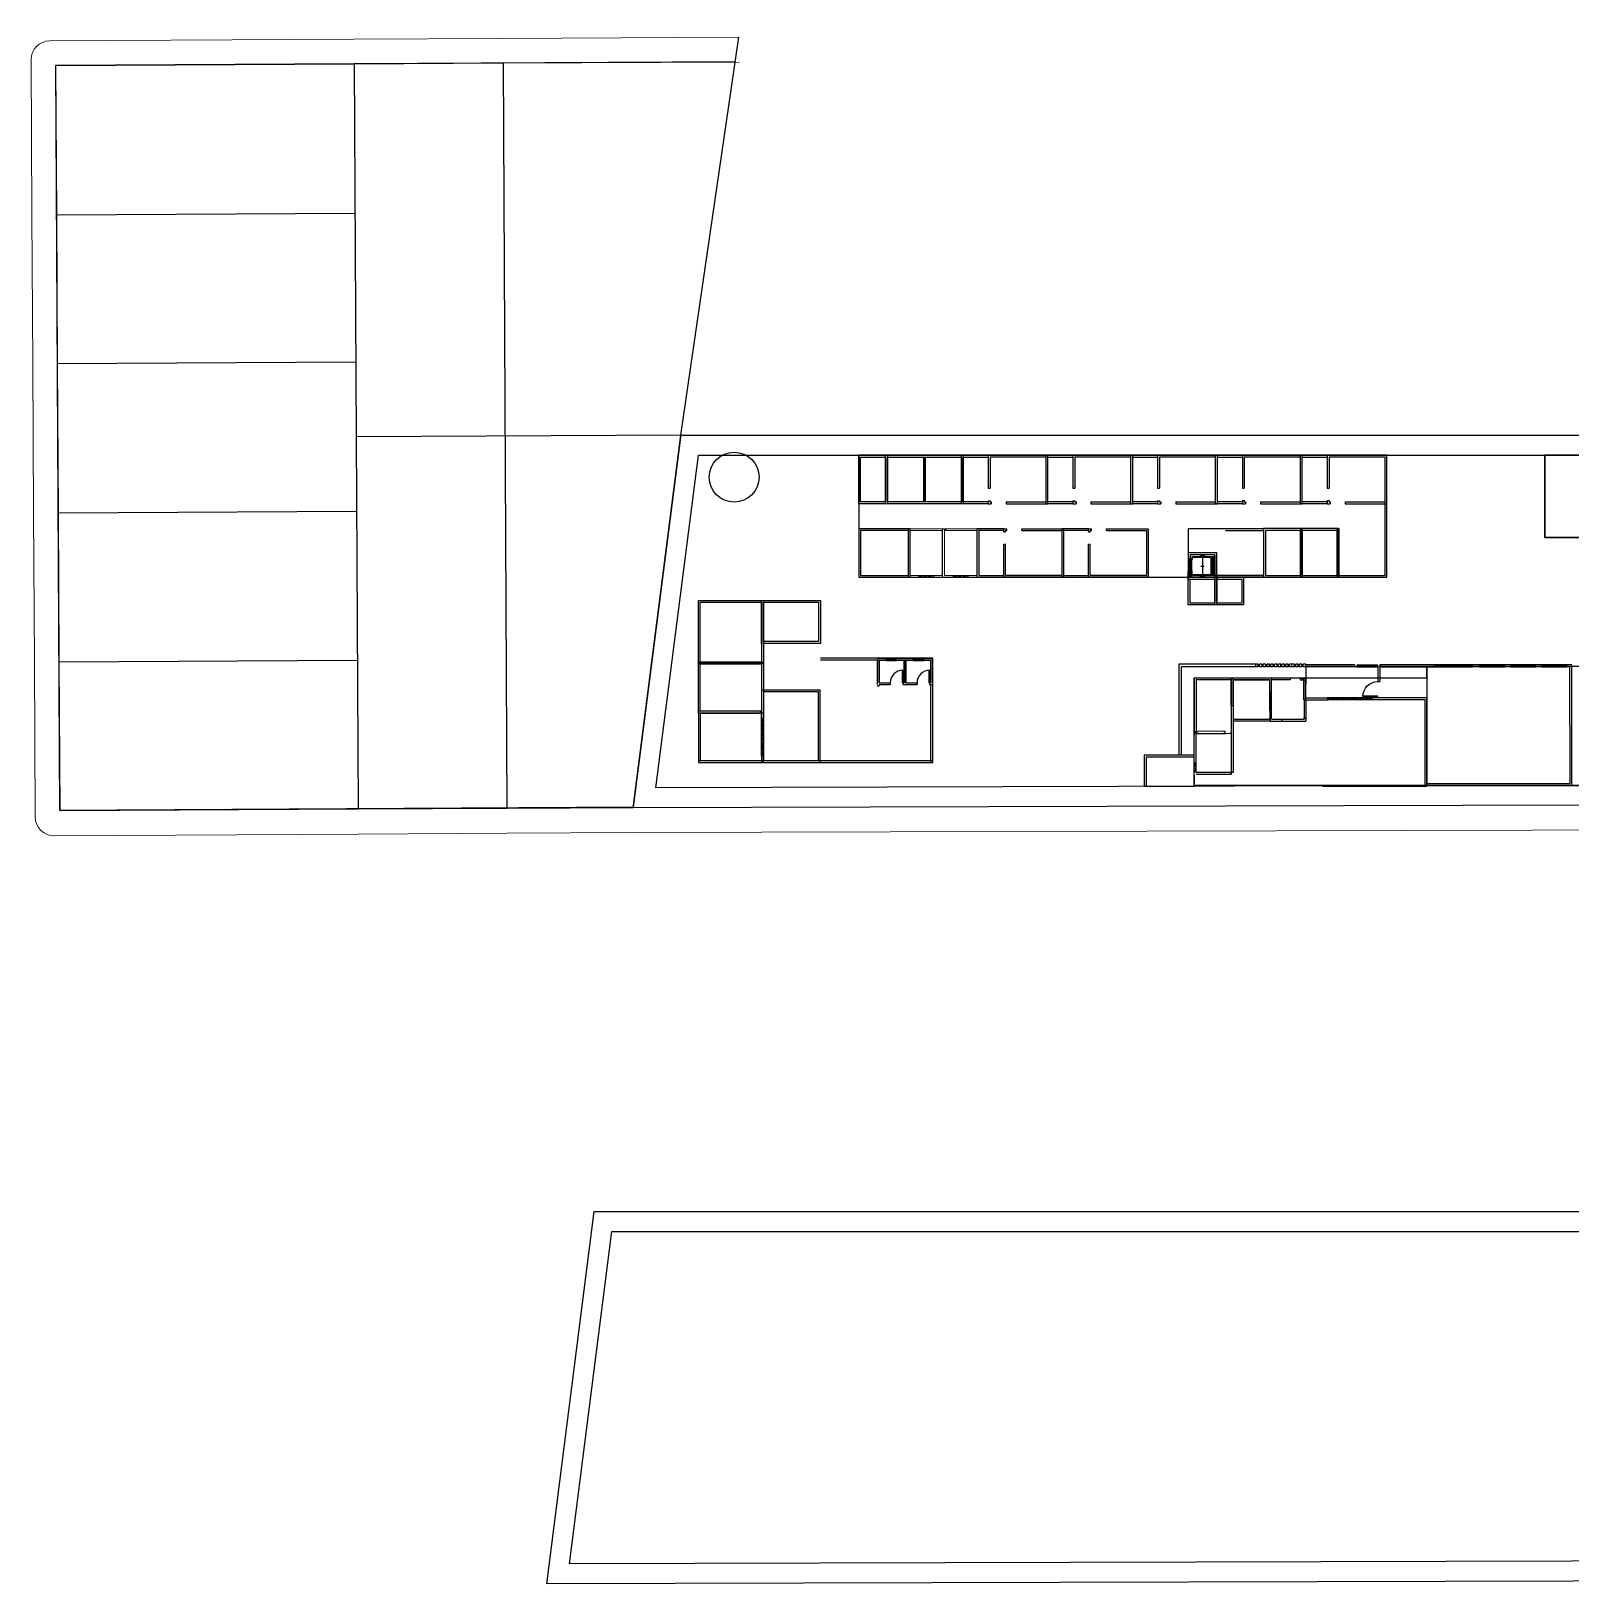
# Model space of a CAD drawing. Header units: centimetres. Extents: x 0 to 779865, y -139216 to 99734.
# Drawn here: x 755247 to 767603, y 3299 to 15760 of the extents above; entities that cross this region are included whole.
import ezdxf

# ---------------------------------------------------------------- set-up
doc = ezdxf.new("R2010")
doc.units = ezdxf.units.CM
doc.header["$LTSCALE"] = 4
for name, pattern in [('DASHED2', [9.525, 6.35, -3.175]), ('LTYPE_4', [112.5, 56.25, -56.25]), ('LTYPE_6', [168.75, 112.5, -28.125, 0, -28.125])]:
    doc.linetypes.add(name, pattern=pattern)
for name, color, linetype in [('0.1', 1, 'Continuous'), ('0.2', 2, 'Continuous'), ('0.4', 4, 'Continuous'), ('0.6', 6, 'Continuous'), ('02-CONT', 2, 'Continuous'), ('04', 254, 'Continuous'), ('08', 8, 'Continuous'), ('ALINHAMENTO', 3, 'Continuous'), ('LIMITE-L', 7, 'Continuous')]:
    doc.layers.add(name, color=color, linetype=linetype)
doc.layers.add('K-ALINHAMENTO', color=10, linetype='Continuous', lineweight=9)
doc.layers.add('P-MEIOFIO', color=171, linetype='Continuous', lineweight=9)

# ---------------------------------------------------------------- blocks, each defined once
blk = doc.blocks.new('1_00e-flat-4')
at = {"color": 1}
blk.add_arc((28, -52), 100, 90, 180, dxfattribs=at)
at = {"layer": '02-CONT'}
blk.add_lwpolyline([(28, -52), (25, -52), (25, 48), (28, 48)], close=True, dxfattribs=at)

msp = doc.modelspace()

# ---------------------------------------------------------------- linework, layer by layer
at = {"layer": '0.1'}
for p, q in [((764531.464, 11767.259), (764531.464, 11377.259)), ((764531.464, 11767.259), (764831.464, 11767.259)), ((764831.464, 11767.259), (765136.454, 11767.259)), ((764831.464, 11752.259), (765136.454, 11752.259)), ((764531.464, 11531.759), (764531.464, 11379.759)), ((764745.806, 11542.259), (764745.806, 11442.259)), ((762371.294, 11392.209), (762491.294, 11392.209)), ((762371.294, 11377.209), (762561.294, 11377.209)), ((762646.294, 11392.209), (762766.294, 11392.209)), ((762646.294, 11377.209), (762836.294, 11377.209)), ((762481.429, 10727.129), (761581.429, 10727.129)), ((762191.499, 10725.49), (762111.499, 10725.49)), ((762406.499, 10725.49), (762326.499, 10725.49)), ((762481.608, 9891.689), (762481.463, 10725.49)), ((762481.429, 10712.129), (761581.429, 10712.129)), ((762111.499, 10710.49), (762191.499, 10710.49)), ((762326.499, 10710.49), (762406.499, 10710.49)), ((765094.274, 10658.6), (764476.274, 10658.6)), ((765074.274, 10658.6), (765074.274, 10678.6)), ((765094.274, 10658.6), (765094.274, 10678.6)), ((765104.274, 10658.6), (765104.274, 10678.6)), ((765124.274, 10658.6), (765104.274, 10658.6)), ((765124.274, 10658.6), (765124.274, 10678.6)), ((765134.274, 10658.6), (765134.274, 10678.6)), ((765154.274, 10658.6), (765134.274, 10658.6)), ((765154.274, 10658.6), (765154.274, 10678.6)), ((765164.274, 10658.6), (765164.274, 10678.6)), ((765184.274, 10658.6), (765164.274, 10658.6)), ((765184.274, 10658.6), (765184.274, 10678.6)), ((765194.274, 10658.6), (765194.274, 10678.6)), ((765214.274, 10658.6), (765194.274, 10658.6)), ((765214.274, 10658.6), (765214.274, 10678.6)), ((765224.274, 10658.6), (765224.274, 10678.6)), ((765244.274, 10658.6), (765224.274, 10658.6)), ((765244.274, 10658.6), (765244.274, 10678.6)), ((765254.274, 10658.6), (765254.274, 10678.6)), ((765274.274, 10658.6), (765254.274, 10658.6)), ((765274.274, 10658.6), (765274.274, 10678.6)), ((765284.274, 10658.6), (765284.274, 10678.6)), ((765304.274, 10658.6), (765284.274, 10658.6)), ((765304.274, 10658.6), (765304.274, 10678.6)), ((765314.274, 10658.6), (765314.274, 10678.6)), ((765334.274, 10658.6), (765314.274, 10658.6)), ((765334.274, 10658.6), (765334.274, 10678.6)), ((765344.274, 10658.6), (765344.274, 10678.6)), ((765384.274, 10658.6), (765344.274, 10658.6)), ((765364.274, 10658.6), (765364.274, 10678.6)), ((765364.274, 10658.6), (765364.274, 10678.6)), ((765384.274, 10658.6), (765384.274, 10678.6)), ((765394.274, 10658.6), (765394.274, 10678.6)), ((765414.274, 10658.6), (765394.274, 10658.6)), ((765414.274, 10658.6), (765414.274, 10678.6)), ((765424.274, 10658.6), (765424.274, 10678.6)), ((765444.274, 10658.6), (765424.274, 10658.6)), ((765444.274, 10658.6), (765444.274, 10678.6)), ((765454.274, 10658.6), (765454.274, 10678.6)), ((765474.274, 10658.6), (765454.274, 10658.6)), ((765474.274, 10658.6), (765474.274, 10678.6)), ((766809.973, 10673.518), (766068.661, 10673.518)), ((766068.661, 10658.518), (766809.973, 10658.518)), ((767069.973, 10673.518), (766869.973, 10673.518)), ((766869.973, 10658.518), (767069.973, 10658.518)), ((767319.973, 10673.518), (767119.973, 10673.518)), ((767119.973, 10658.518), (767319.973, 10658.518)), ((767569.973, 10673.518), (767369.973, 10673.518)), ((767369.973, 10658.518), (767569.973, 10658.518)), ((762466.608, 9891.686), (762466.499, 10515.49)), ((765474.274, 10568.6), (764579.469, 10568.6)), ((765200.634, 10462.518), (765185.634, 10462.518)), ((761109, 9946.689), (761109, 10246.689)), ((761124, 10246.689), (761124, 9946.689)), ((760601.593, 9906.689), (762481.608, 9906.689)), ((760601.594, 9891.689), (762481.608, 9891.689)), ((764594.469, 9814.572), (764594.469, 9884.572)), ((764579.469, 9789.556), (764579.469, 9719.556))]:
    msp.add_line(p, q, dxfattribs=at)
for points in [[(762726.464, 11966.414), (762103.519, 11966.414), (762103.519, 12356.414), (762726.464, 12356.414)], [(762711.464, 11981.414), (762118.519, 11981.414), (762118.519, 12341.414), (762711.464, 12341.414)], [(765446.454, 11767.259), (765136.454, 11767.259), (765136.454, 11377.259), (765446.454, 11377.259)], [(765431.454, 11752.259), (765151.454, 11752.259), (765151.454, 11392.259), (765431.454, 11392.259)], [(765741.454, 11767.259), (765431.454, 11767.259), (765431.454, 11377.259), (765741.454, 11377.259)], [(765726.454, 11752.259), (765446.454, 11752.259), (765446.454, 11392.259), (765726.454, 11392.259)], [(764531.464, 11377.259), (764761.464, 11377.259), (764761.464, 11155.259), (764531.464, 11155.259)], [(764546.464, 11362.259), (764746.464, 11362.259), (764746.464, 11170.259), (764546.464, 11170.259)], [(764746.464, 11377.259), (764976.464, 11377.259), (764976.464, 11155.259), (764746.464, 11155.259)], [(764761.464, 11362.259), (764961.464, 11362.259), (764961.464, 11170.259), (764761.464, 11170.259)]]:
    msp.add_lwpolyline(points, close=True, dxfattribs=at)
for points in [[(765726.454, 11767.259), (765726.454, 11377.259), (766126.464, 11377.259), (766126.464, 12357.129)], [(765741.454, 11767.259), (765741.454, 11392.259), (766111.464, 11392.259), (766111.464, 12342.129)], [(765476.153, 10238.6), (765476.153, 10248.6)]]:
    msp.add_lwpolyline(points, dxfattribs=at)
at = {"layer": '0.2', "linetype": 'DASHED2'}
for p, q in [((762371.294, 11386.209), (762491.294, 11386.209)), ((762371.294, 11383.209), (762491.294, 11383.209)), ((762646.294, 11386.209), (762766.294, 11386.209)), ((762646.294, 11383.209), (762766.294, 11383.209)), ((762191.499, 10719.49), (762111.499, 10719.49)), ((762406.499, 10719.49), (762326.499, 10719.49)), ((762111.499, 10716.49), (762191.499, 10716.49)), ((762326.499, 10716.49), (762406.499, 10716.49)), ((765649.274, 10403.518), (766009.274, 10403.518)), ((766009.274, 10400.518), (765649.274, 10400.518)), ((761115, 9946.689), (761115, 10246.689)), ((761118, 10246.689), (761118, 9946.689)), ((764585.469, 9884.572), (764585.469, 9814.572)), ((764588.469, 9814.572), (764588.469, 9884.572))]:
    msp.add_line(p, q, dxfattribs=at)
at = {"layer": '0.2'}
for p, q in [((767069.973, 10667.518), (766869.973, 10667.518)), ((766869.973, 10664.518), (767069.973, 10664.518)), ((767319.973, 10667.518), (767119.973, 10667.518)), ((767119.973, 10664.518), (767319.973, 10664.518)), ((767569.973, 10667.518), (767369.973, 10667.518)), ((767369.973, 10664.518), (767569.973, 10664.518)), ((764194.469, 9701.556), (764579.469, 9701.556)), ((764194.469, 9699.556), (764579.469, 9699.556))]:
    msp.add_line(p, q, dxfattribs=at)
for points in [[(766509.973, 10668.518), (766609.973, 10668.518), (766609.973, 10673.518), (766509.973, 10673.518)], [(766709.973, 10668.518), (766609.973, 10668.518), (766609.973, 10673.518), (766709.973, 10673.518)], [(766809.973, 10663.518), (766709.973, 10663.518), (766709.973, 10668.518), (766809.973, 10668.518)]]:
    msp.add_lwpolyline(points, close=True, dxfattribs=at)
at = {"layer": '0.4'}
for p, q in [((765136.454, 11392.259), (764531.464, 11392.259)), ((765136.454, 11377.259), (764531.464, 11377.259))]:
    msp.add_line(p, q, dxfattribs=at)
for points in [[(762118.545, 12356.414), (762118.529, 11966.414), (761888.529, 11966.414), (761888.545, 12356.414)], [(762103.545, 12341.414), (762103.529, 11981.414), (761903.529, 11981.414), (761903.545, 12341.414)], [(768624.126, 12357.133), (767394.126, 12357.133), (767394.126, 11697.133), (768624.126, 11697.133)], [(762301.294, 11767.209), (761888.507, 11767.209), (761888.507, 11377.209), (762301.294, 11377.209)], [(762286.294, 11752.209), (761903.507, 11752.209), (761903.507, 11392.209), (762286.294, 11392.209)], [(760601.568, 11191.689), (761123.973, 11191.689), (761123.973, 10681.689), (760601.568, 10681.689)], [(760616.568, 11176.689), (761108.973, 11176.689), (761108.973, 10696.689), (760616.568, 10696.689)], [(761109.193, 11191.689), (761581.507, 11191.689), (761581.507, 10846.689), (761109.193, 10846.689)], [(761124.193, 11176.689), (761566.507, 11176.689), (761566.507, 10861.689), (761124.193, 10861.689)], [(760601.568, 10696.689), (761123.973, 10696.689), (761123.973, 10286.689), (760601.568, 10286.689)], [(760616.568, 10681.689), (761108.973, 10681.689), (761108.973, 10301.689), (760616.568, 10301.689)], [(761109, 9891.689), (761579, 9891.689), (761579, 10471.689), (761109, 10471.689)], [(761124, 9906.689), (761564, 9906.689), (761564, 10456.689), (761124, 10456.689)]]:
    msp.add_lwpolyline(points, close=True, dxfattribs=at)
msp.add_circle((760888.644, 12180.657), 200.338, dxfattribs=at)
at = {"layer": '0.6'}
for p, q in [((762407.491, 12341.414), (762407.491, 11981.414)), ((762414.991, 12341.414), (762414.991, 11981.414)), ((762422.491, 12341.414), (762422.491, 11981.414)), ((762926.464, 12091.414), (762941.464, 12091.414)), ((763606.464, 12091.593), (763621.464, 12091.593)), ((764286.464, 12091.771), (764301.464, 12091.771)), ((764966.464, 12091.95), (764981.464, 12091.95)), ((765646.464, 12092.129), (765661.464, 12092.129)), ((762926.464, 11991.414), (762941.464, 11991.414)), ((762951.464, 11981.414), (762951.464, 11966.414)), ((763071.464, 11981.414), (763071.464, 11966.414)), ((763606.464, 11991.593), (763621.464, 11991.593)), ((763631.464, 11981.593), (763631.464, 11966.593)), ((763751.464, 11981.593), (763751.464, 11966.593)), ((764286.464, 11991.771), (764301.464, 11991.771)), ((764311.464, 11981.771), (764311.464, 11966.771)), ((764431.464, 11981.771), (764431.464, 11966.771)), ((764966.464, 11991.95), (764981.464, 11991.95)), ((764991.464, 11981.95), (764991.464, 11966.95)), ((765111.464, 11981.95), (765111.464, 11966.95)), ((765646.464, 11992.129), (765661.464, 11992.129)), ((765671.464, 11982.129), (765671.464, 11967.129)), ((765791.464, 11982.129), (765791.464, 11967.129)), ((762586.294, 11752.209), (762586.294, 11767.209)), ((763051.423, 11742.209), (763066.423, 11742.209)), ((763076.423, 11752.209), (763076.423, 11767.209)), ((763196.423, 11752.209), (763196.423, 11767.209)), ((763731.423, 11742.209), (763746.423, 11742.209)), ((763756.423, 11752.209), (763756.423, 11767.209)), ((763876.423, 11752.209), (763876.423, 11767.209)), ((763051.423, 11642.209), (763066.423, 11642.209)), ((763731.423, 11642.209), (763746.423, 11642.209)), ((764546.464, 11377.259), (764726.464, 11377.259)), ((762111.499, 10710.49), (762111.499, 10725.49)), ((762191.499, 10710.49), (762191.499, 10725.49)), ((762326.499, 10710.49), (762326.499, 10725.49)), ((762406.499, 10710.49), (762406.499, 10725.49)), ((765884.274, 10658.518), (765869.274, 10658.518)), ((766809.973, 10658.518), (766809.973, 10673.518)), ((766869.973, 10658.518), (766869.973, 10673.518)), ((767069.973, 10658.518), (767069.973, 10673.518)), ((767119.973, 10658.518), (767119.973, 10673.518)), ((767319.973, 10658.518), (767319.973, 10673.518)), ((767369.973, 10658.518), (767369.973, 10673.518)), ((762036.499, 10505.49), (762051.499, 10505.49)), ((762141.499, 10530.49), (762141.499, 10515.49)), ((762241.499, 10530.49), (762241.499, 10515.49)), ((762356.499, 10530.49), (762356.499, 10515.49)), ((762456.499, 10530.49), (762456.499, 10515.49)), ((765349.274, 10568.6), (765349.274, 10553.6)), ((765429.887, 10568.6), (765429.887, 10553.6)), ((765449.274, 10568.6), (765449.274, 10553.6)), ((766053.661, 10539.518), (766068.661, 10539.518)), ((764876.274, 10348.6), (764891.274, 10348.6)), ((765186.274, 10348.6), (765201.274, 10348.6)), ((765459.274, 10394.518), (765474.274, 10394.518)), ((765649.274, 10409.518), (765649.274, 10394.518)), ((761099, 10286.689), (761099, 10301.689)), ((761099, 10286.689), (761099, 10301.689)), ((761109, 10246.689), (761124, 10246.689)), ((765188.153, 10238.6), (765188.153, 10223.6)), ((765282.153, 10238.6), (765282.153, 10223.6)), ((765282.153, 10238.6), (765282.153, 10223.6)), ((765461.153, 10248.6), (765476.153, 10248.6)), ((764592.663, 10141.518), (764592.663, 10126.518)), ((764592.663, 10126.518), (764592.663, 10141.518)), ((764829.469, 10124.572), (764829.469, 10139.572)), ((761109, 9946.689), (761124, 9946.689)), ((764594.469, 9884.572), (764579.469, 9884.572)), ((764594.469, 9814.572), (764579.469, 9814.572)), ((764194.469, 9714.556), (764194.469, 9699.556))]:
    msp.add_line(p, q, dxfattribs=at)
at = {"layer": '0.6', "lineweight": 9}
for p, q in [((762371.294, 11392.209), (762371.294, 11377.209)), ((762491.294, 11392.209), (762491.294, 11377.209)), ((762646.294, 11392.209), (762646.294, 11377.209)), ((762766.294, 11392.209), (762766.294, 11377.209))]:
    msp.add_line(p, q, dxfattribs=at)
at = {"layer": '0.6'}
for points in [[(762926.464, 11966.414), (762711.464, 11966.414), (762711.464, 12356.414), (762926.464, 12356.414)], [(762926.464, 11981.414), (762726.464, 11981.414), (762726.464, 12341.414), (762926.464, 12341.414)], [(763071.464, 11966.414), (763406.464, 11966.414), (763406.464, 12356.414), (762926.464, 12356.414), (762926.464, 12091.414)], [(763071.464, 11981.414), (763391.464, 11981.414), (763391.464, 12341.414), (762941.464, 12341.414), (762941.464, 12091.414)], [(763606.464, 11966.593), (763391.464, 11966.593), (763391.464, 12356.593), (763606.464, 12356.593)], [(763606.464, 11981.593), (763406.464, 11981.593), (763406.464, 12341.593), (763606.464, 12341.593)], [(763751.464, 11966.593), (764086.464, 11966.593), (764086.464, 12356.593), (763606.464, 12356.593), (763606.464, 12091.593)], [(763751.464, 11981.593), (764071.464, 11981.593), (764071.464, 12341.593), (763621.464, 12341.593), (763621.464, 12091.593)], [(764286.464, 11966.771), (764071.464, 11966.771), (764071.464, 12356.771), (764286.464, 12356.771)], [(764286.464, 11981.771), (764086.464, 11981.771), (764086.464, 12341.771), (764286.464, 12341.771)], [(764431.464, 11966.771), (764766.464, 11966.771), (764766.464, 12356.771), (764286.464, 12356.771), (764286.464, 12091.771)], [(764431.464, 11981.771), (764751.464, 11981.771), (764751.464, 12341.771), (764301.464, 12341.771), (764301.464, 12091.771)], [(764966.464, 11966.95), (764751.464, 11966.95), (764751.464, 12356.95), (764966.464, 12356.95)], [(764966.464, 11981.95), (764766.464, 11981.95), (764766.464, 12341.95), (764966.464, 12341.95)], [(765111.464, 11966.95), (765446.464, 11966.95), (765446.464, 12356.95), (764966.464, 12356.95), (764966.464, 12091.95)], [(765111.464, 11981.95), (765431.464, 11981.95), (765431.464, 12341.95), (764981.464, 12341.95), (764981.464, 12091.95)], [(765646.464, 11967.129), (765431.464, 11967.129), (765431.464, 12357.129), (765646.464, 12357.129)], [(765646.464, 11982.129), (765446.464, 11982.129), (765446.464, 12342.129), (765646.464, 12342.129)], [(765791.464, 11967.129), (766126.464, 11967.129), (766126.464, 12357.129), (765646.464, 12357.129), (765646.464, 12092.129)], [(765791.464, 11982.129), (766111.464, 11982.129), (766111.464, 12342.129), (765661.464, 12342.129), (765661.464, 12092.129)], [(762926.464, 11991.414), (762926.464, 11966.414), (762951.464, 11966.414)], [(762941.464, 11991.414), (762941.464, 11981.414), (762951.464, 11981.414)], [(763606.464, 11991.593), (763606.464, 11966.593), (763631.464, 11966.593)], [(763621.464, 11991.593), (763621.464, 11981.593), (763631.464, 11981.593)], [(764286.464, 11991.771), (764286.464, 11966.771), (764311.464, 11966.771)], [(764301.464, 11991.771), (764301.464, 11981.771), (764311.464, 11981.771)], [(764966.464, 11991.95), (764966.464, 11966.95), (764991.464, 11966.95)], [(764981.464, 11991.95), (764981.464, 11981.95), (764991.464, 11981.95)], [(765646.464, 11992.129), (765646.464, 11967.129), (765671.464, 11967.129)], [(765661.464, 11992.129), (765661.464, 11982.129), (765671.464, 11982.129)], [(762561.294, 11767.209), (762586.294, 11767.209)], [(762561.294, 11392.209), (762561.294, 11752.209)], [(763051.423, 11767.209), (762836.423, 11767.209), (762836.423, 11377.209), (763051.423, 11377.209)], [(763051.423, 11752.209), (762851.423, 11752.209), (762851.423, 11392.209), (763051.423, 11392.209)], [(763051.423, 11742.209), (763051.423, 11767.209), (763076.423, 11767.209)], [(763196.423, 11767.209), (763531.423, 11767.209), (763531.423, 11377.209), (763051.423, 11377.209), (763051.423, 11642.209)], [(763066.423, 11742.209), (763066.423, 11752.209), (763076.423, 11752.209)], [(763196.423, 11752.209), (763516.423, 11752.209), (763516.423, 11392.209), (763066.423, 11392.209), (763066.423, 11642.209)], [(763731.423, 11767.209), (763516.423, 11767.209), (763516.423, 11377.209), (763731.423, 11377.209)], [(763731.423, 11752.209), (763531.423, 11752.209), (763531.423, 11392.209), (763731.423, 11392.209)], [(763731.423, 11742.209), (763731.423, 11767.209), (763756.423, 11767.209)], [(763876.423, 11767.209), (764211.423, 11767.209), (764211.423, 11377.209), (763731.423, 11377.209), (763731.423, 11642.209)], [(763746.423, 11742.209), (763746.423, 11752.209), (763756.423, 11752.209)], [(763876.423, 11752.209), (764196.423, 11752.209), (764196.423, 11392.209), (763746.423, 11392.209), (763746.423, 11642.209)], [(764531.464, 11362.259), (764761.464, 11362.259), (764761.464, 11572.259), (764531.464, 11572.259), (764531.464, 11531.759)], [(764761.464, 11572.259), (764531.464, 11572.259), (764531.464, 11531.759)], [(764746.464, 11537.659), (764746.464, 11557.259), (764546.464, 11557.259), (764546.464, 11531.759)], [(764746.464, 11557.259), (764746.464, 11377.259)], [(764531.464, 11379.759), (764531.464, 11362.259)], [(764546.464, 11379.759), (764546.464, 11377.259), (764746.464, 11377.259)], [(764706.864, 11377.259), (764701.864, 11377.259)], [(762111.499, 10725.49), (762036.499, 10725.49)], [(762266.499, 10725.49), (762191.499, 10725.49)], [(762326.499, 10725.49), (762251.499, 10725.49)], [(762481.499, 10725.49), (762406.499, 10725.49)], [(762036.499, 10710.49), (762036.499, 10515.49)], [(762111.499, 10710.49), (762051.499, 10710.49), (762051.499, 10530.49), (762141.499, 10530.49)], [(762051.499, 10530.49), (762051.499, 10710.49)], [(762241.499, 10530.49), (762251.499, 10530.49), (762251.499, 10710.49), (762191.499, 10710.49)], [(762251.499, 10710.49), (762251.499, 10530.49)], [(762326.499, 10710.49), (762266.499, 10710.49), (762266.499, 10530.49), (762356.499, 10530.49)], [(762266.499, 10530.49), (762266.499, 10710.49)], [(762456.499, 10530.49), (762466.499, 10530.49), (762466.499, 10710.49), (762406.499, 10710.49)], [(762466.499, 10710.49), (762466.499, 10530.49)], [(762481.499, 10515.49), (762481.499, 10710.49)], [(765094.274, 10678.6), (764456.274, 10678.6), (764456.274, 9949.556)], [(764476.274, 10658.6), (764476.274, 9949.556)], [(765124.274, 10678.6), (765104.274, 10678.6)], [(765154.274, 10678.6), (765134.274, 10678.6)], [(765184.274, 10678.6), (765164.274, 10678.6)], [(765214.274, 10678.6), (765194.274, 10678.6)], [(765244.274, 10678.6), (765224.274, 10678.6)], [(765274.274, 10678.6), (765254.274, 10678.6)], [(765304.274, 10678.6), (765284.274, 10678.6)], [(765334.274, 10678.6), (765314.274, 10678.6)], [(765384.274, 10678.6), (765344.274, 10678.6)], [(765414.274, 10678.6), (765394.274, 10678.6)], [(765444.274, 10678.6), (765424.274, 10678.6)], [(765474.274, 10678.6), (765454.274, 10678.6)], [(765869.274, 10673.6), (765474.274, 10673.6)], [(765869.274, 10658.518), (765869.274, 10658.6), (765474.274, 10658.6), (765474.274, 10519.518)], [(765884.274, 10673.518), (765884.274, 10673.6)], [(765884.274, 10673.6), (765884.274, 10673.518), (766053.661, 10673.518)], [(765884.274, 10658.518), (766053.661, 10658.518)], [(766053.661, 10658.518), (766053.661, 10539.518)], [(766068.661, 10673.518), (766068.661, 10539.518)], [(766447.54, 9707.842), (767610.443, 9707.842), (767609.973, 10673.518), (767569.973, 10673.518)], [(766447.54, 9722.842), (767595.443, 9722.842), (767594.973, 10658.518), (767569.973, 10658.518)], [(766869.973, 10673.518), (766809.973, 10673.518)], [(766869.973, 10658.518), (766809.973, 10658.518)], [(767119.973, 10673.518), (767069.973, 10673.518)], [(767119.973, 10658.518), (767069.973, 10658.518)], [(767369.973, 10673.518), (767319.973, 10673.518)], [(767369.973, 10658.518), (767319.973, 10658.518)], [(762051.499, 10515.49), (762141.499, 10515.49)], [(762051.499, 10505.49), (762051.499, 10515.49)], [(762241.499, 10515.49), (762266.499, 10515.49)], [(762251.499, 10515.49), (762356.499, 10515.49)], [(762456.499, 10515.49), (762481.499, 10515.49)], [(764579.469, 10570.546), (764599.469, 10570.546)], [(764579.469, 10570.546), (764579.469, 10570.546), (764579.469, 10111.518)], [(764876.274, 10568.6), (764594.469, 10570.546)], [(764594.469, 10555.546), (764876.274, 10553.6)], [(764876.274, 10348.6), (764876.274, 10553.6), (764594.469, 10555.546), (764594.469, 10126.518), (764876.274, 10124.572), (764876.274, 10134.572)], [(764871.274, 10568.6), (764896.274, 10568.6)], [(764876.274, 10568.6), (764876.274, 10568.6), (764876.274, 9794.572)], [(764891.274, 10348.6), (764891.274, 10568.6)], [(765186.274, 10568.6), (764891.274, 10568.6)], [(764891.274, 10553.6), (765186.274, 10553.6)], [(765186.274, 10348.6), (765186.274, 10553.6), (764891.274, 10553.6), (764891.274, 9809.572)], [(765186.274, 10304.518), (765186.274, 10553.6), (765181.274, 10553.6)], [(765349.274, 10568.6), (765186.274, 10568.6)], [(765201.274, 10238.6), (765201.274, 10568.6)], [(765201.274, 10304.518), (765201.274, 10553.6)], [(765349.274, 10553.6), (765201.274, 10553.6)], [(765429.887, 10568.6), (765474.274, 10568.6)], [(765429.887, 10553.6), (765474.274, 10553.6)], [(765459.274, 10568.6), (765449.274, 10568.6)], [(765459.274, 10394.518), (765459.274, 10553.6), (765449.274, 10553.6)], [(765459.274, 10553.6), (765459.274, 10394.518)], [(765474.274, 10578.6), (765474.274, 10568.6)], [(765474.274, 10394.518), (765474.274, 10568.6)], [(764876.274, 10458.6), (764876.274, 9809.572)], [(765186.274, 10458.6), (765186.274, 10238.6)], [(765459.274, 10394.518), (765649.274, 10394.518)], [(765461.153, 10394.518), (765461.153, 10238.6)], [(765474.274, 10409.518), (765649.274, 10409.518)], [(765476.153, 10394.518), (765476.153, 10223.6)], [(766447.54, 9701.701), (766447.54, 10409.518), (765649.274, 10409.518)], [(766432.54, 9701.701), (766432.54, 10394.518), (765649.274, 10394.518)], [(760601.594, 10301.689), (760601.594, 9891.689), (760931.594, 9891.689)], [(760601.594, 10301.689), (760601.594, 10286.689)], [(761074, 10301.689), (760601.594, 10301.689)], [(760616.594, 10286.689), (761089, 10286.689)], [(761099, 10286.689), (760616.594, 10286.689), (760616.594, 9906.689)], [(761099, 10301.689), (761089, 10301.689)], [(761109, 10301.689), (761099, 10301.689)], [(761109, 10286.689), (761099, 10286.689)], [(761109, 10246.689), (761109, 10286.689)], [(764891.274, 10238.6), (765186.274, 10238.6), (765186.274, 10248.6)], [(765188.153, 10223.6), (764891.274, 10223.6)], [(765188.153, 10223.6), (765282.153, 10223.6)], [(765203.153, 10238.6), (765282.153, 10238.6)], [(765282.153, 10238.6), (765461.153, 10238.6), (765461.153, 10248.6)], [(765282.153, 10223.6), (765476.153, 10223.6)], [(764579.469, 9904.572), (764579.469, 10124.572)], [(764829.469, 10139.572), (764592.663, 10141.518)], [(764612.663, 10126.518), (764592.663, 10126.518)], [(764594.469, 9889.572), (764594.469, 10124.572), (764829.469, 10124.572)], [(764829.469, 10139.572), (764814.469, 10139.572)], [(760616.594, 9906.689), (760931.594, 9906.689)], [(761124, 9891.689), (761124, 9946.689)], [(764579.469, 9949.556), (764179.469, 9949.556), (764179.469, 9699.556), (764194.469, 9699.556)], [(764579.469, 9714.556), (764579.469, 9934.556), (764194.469, 9934.556), (764194.469, 9714.556)], [(764594.469, 9884.572), (764594.469, 9889.572)], [(765609.54, 9701.701), (766447.54, 9701.701), (766447.54, 9874.701)], [(764579.469, 9789.556), (764579.469, 9794.556)], [(764891.274, 9809.572), (764594.469, 9809.572), (764594.469, 9814.572)], [(764876.274, 9794.572), (764594.469, 9794.572)], [(764579.469, 9699.556), (764579.469, 9719.556)]]:
    msp.add_lwpolyline(points, dxfattribs=at)
at = {"layer": '0.6', "lineweight": 9}
for points in [[(762286.294, 11392.209), (762286.294, 11767.209)], [(762576.294, 11502.209), (762576.294, 11767.209), (762286.294, 11767.209), (762286.294, 11377.209), (762371.294, 11377.209)], [(762301.294, 11392.209), (762301.294, 11752.209)], [(762561.294, 11502.209), (762561.294, 11752.209), (762301.294, 11752.209), (762301.294, 11392.209), (762371.294, 11392.209)], [(762561.32, 11392.209), (762561.294, 11767.209)], [(762851.294, 11502.209), (762851.294, 11767.209), (762561.294, 11767.209), (762561.294, 11377.209), (762646.294, 11377.209)], [(762576.294, 11392.209), (762576.294, 11752.209)], [(762576.32, 11392.209), (762576.294, 11752.209)], [(762836.294, 11502.209), (762836.294, 11752.209), (762576.294, 11752.209), (762576.294, 11392.209), (762646.294, 11392.209)], [(762286.294, 11377.209), (762371.294, 11377.209)], [(762447.172, 11377.209), (762422.172, 11377.209)], [(762491.294, 11392.209), (762561.294, 11392.209), (762561.294, 11402.209)], [(762561.294, 11402.209), (762561.294, 11392.209)], [(762561.294, 11377.209), (762646.294, 11377.209)], [(762722.172, 11377.209), (762697.172, 11377.209)], [(762766.294, 11392.209), (762836.294, 11392.209), (762836.294, 11402.209)], [(762836.294, 11402.209), (762836.294, 11392.209)], [(764531.464, 11377.259), (764531.464, 11362.259)], [(764726.464, 11377.259), (764546.464, 11377.259)]]:
    msp.add_lwpolyline(points, dxfattribs=at)
at = {"layer": '04'}
for points in [[(760460.567, 12517.129), (760927.003, 15711.47)], [(760460.556, 12521.342), (760078.67, 9531.793), (755479.241, 9506.713), (755446.635, 15486.47), (757838.537, 15499.512), (760897.862, 15516.194)], [(757838.549, 15495.299), (757871.155, 9515.543)], [(759067.106, 9522.064), (759037.086, 15501.834)], [(755453.168, 14286.305), (757845.07, 14299.348)], [(757851.591, 13103.396), (755459.689, 13090.354)], [(760460.567, 12517.129), (757854.852, 12505.421)], [(755466.21, 11894.403), (757858.112, 11907.445)], [(755472.731, 10698.452), (757864.634, 10711.494)]]:
    msp.add_lwpolyline(points, dxfattribs=at)
at = {"layer": '08', "color": 253}
for p, q in [((764531.464, 11531.759), (764537.464, 11531.759)), ((764531.464, 11531.759), (764546.464, 11531.759)), ((764531.464, 11519.759), (764541.964, 11519.759)), ((764537.264, 11531.559), (764531.664, 11531.559)), ((764541.764, 11519.959), (764531.664, 11519.959)), ((764537.264, 11530.259), (764537.264, 11531.559)), ((764537.464, 11530.259), (764537.264, 11530.259)), ((764537.464, 11531.759), (764546.464, 11531.759)), ((764537.464, 11531.759), (764537.464, 11530.259)), ((764537.464, 11379.759), (764537.464, 11519.759)), ((764537.964, 11474.759), (764537.964, 11427.759)), ((764537.964, 11474.759), (764541.964, 11474.759)), ((764538.164, 11427.959), (764538.164, 11474.559)), ((764541.764, 11474.559), (764538.164, 11474.559)), ((764541.764, 11521.459), (764541.764, 11519.959)), ((764546.264, 11521.459), (764541.764, 11521.459)), ((764541.764, 11473.259), (764541.764, 11474.559)), ((764541.964, 11473.259), (764541.764, 11473.259)), ((764541.964, 11521.259), (764546.464, 11521.259)), ((764541.964, 11519.759), (764541.964, 11521.259)), ((764541.964, 11474.759), (764541.964, 11473.259)), ((764542.464, 11520.959), (764542.464, 11472.759)), ((764546.464, 11520.959), (764542.464, 11520.959)), ((764542.464, 11472.759), (764546.464, 11472.759)), ((764542.664, 11520.759), (764546.264, 11520.759)), ((764542.664, 11472.959), (764542.664, 11520.759)), ((764546.264, 11472.959), (764542.664, 11472.959)), ((764543.964, 11379.759), (764543.964, 11472.759)), ((764544.964, 11472.759), (764544.964, 11379.759)), ((764546.264, 11522.759), (764546.264, 11521.459)), ((764546.464, 11522.759), (764546.264, 11522.759)), ((764546.264, 11520.759), (764546.264, 11519.459)), ((764546.264, 11519.459), (764546.464, 11519.459)), ((764546.264, 11474.259), (764546.264, 11472.959)), ((764546.464, 11474.259), (764546.264, 11474.259)), ((764546.464, 11522.759), (764546.464, 11531.759)), ((764546.464, 11522.759), (764546.464, 11379.759)), ((764549.464, 11522.759), (764549.664, 11522.759)), ((764549.464, 11522.759), (764549.464, 11382.259)), ((764553.964, 11521.259), (764549.464, 11521.259)), ((764549.464, 11520.959), (764553.464, 11520.959)), ((764549.664, 11519.459), (764549.464, 11519.459)), ((764549.464, 11474.259), (764549.664, 11474.259)), ((764553.464, 11472.759), (764549.464, 11472.759)), ((764549.664, 11522.759), (764549.664, 11521.459)), ((764549.664, 11521.459), (764554.164, 11521.459)), ((764549.664, 11520.759), (764549.664, 11519.459)), ((764553.264, 11520.759), (764549.664, 11520.759)), ((764549.664, 11474.259), (764549.664, 11472.959)), ((764549.664, 11472.959), (764553.264, 11472.959)), ((764550.964, 11382.259), (764550.964, 11472.759)), ((764551.964, 11472.759), (764551.964, 11382.259)), ((764553.264, 11472.959), (764553.264, 11520.759)), ((764553.464, 11520.959), (764553.464, 11472.759)), ((764553.964, 11519.759), (764553.964, 11521.259)), ((764553.964, 11519.759), (764558.464, 11519.759)), ((764553.964, 11474.759), (764553.964, 11473.259)), ((764557.964, 11474.759), (764553.964, 11474.759)), ((764553.964, 11473.259), (764554.164, 11473.259)), ((764554.164, 11521.459), (764554.164, 11519.959)), ((764554.164, 11519.959), (764558.464, 11519.959)), ((764554.164, 11474.559), (764557.764, 11474.559)), ((764554.164, 11473.259), (764554.164, 11474.559)), ((764557.764, 11427.959), (764557.764, 11474.559)), ((764557.964, 11474.759), (764557.964, 11427.759)), ((764561.464, 11519.959), (764558.464, 11519.959)), ((764558.464, 11519.759), (764558.464, 11382.259)), ((764558.464, 11519.759), (764563.464, 11519.759)), ((764561.464, 11540.259), (764561.464, 11519.959)), ((764716.464, 11540.259), (764561.464, 11540.259)), ((764563.464, 11537.259), (764713.464, 11537.259)), ((764563.464, 11537.259), (764563.464, 11519.759)), ((764625.41, 11543.359), (764630.81, 11543.359)), ((764625.41, 11542.759), (764625.41, 11543.359)), ((764625.41, 11542.759), (764631.41, 11542.759)), ((764630.81, 11548.759), (764638.91, 11548.759)), ((764630.81, 11543.359), (764630.81, 11548.759)), ((764631.41, 11542.759), (764631.41, 11548.759)), ((764631.41, 11542.759), (764631.41, 11540.259)), ((764637.91, 11552.259), (764637.91, 11557.259)), ((764641.91, 11552.259), (764637.91, 11552.259)), ((764638.91, 11548.759), (764638.91, 11542.759)), ((764638.91, 11542.759), (764638.91, 11540.259)), ((764641.91, 11552.259), (764641.91, 11551.809)), ((764646.41, 11552.259), (764641.91, 11552.259)), ((764642.26, 11551.442), (764641.91, 11551.809)), ((764645.611, 11551.277), (764642.26, 11551.442)), ((764645.96, 11549.309), (764645.61, 11548.959)), ((764645.61, 11544.759), (764645.61, 11548.959)), ((764646.41, 11544.759), (764645.61, 11544.759)), ((764645.611, 11551.277), (764645.96, 11550.909)), ((764645.96, 11549.309), (764645.96, 11550.909)), ((764650.91, 11552.259), (764646.41, 11552.259)), ((764646.41, 11544.759), (764647.21, 11544.759)), ((764646.86, 11550.909), (764647.21, 11551.277)), ((764646.86, 11549.309), (764646.86, 11550.909)), ((764646.86, 11549.309), (764647.21, 11548.959)), ((764647.21, 11551.277), (764650.561, 11551.442)), ((764647.21, 11544.759), (764647.21, 11548.959)), ((764650.561, 11551.442), (764650.91, 11551.809)), ((764650.91, 11552.259), (764650.91, 11551.809)), ((764650.91, 11552.259), (764654.91, 11552.259)), ((764653.91, 11548.759), (764653.91, 11542.759)), ((764662.01, 11548.759), (764653.91, 11548.759)), ((764653.91, 11542.759), (764653.91, 11540.259)), ((764654.91, 11552.259), (764654.91, 11557.259)), ((764661.41, 11542.759), (764661.41, 11548.759)), ((764667.41, 11542.759), (764661.41, 11542.759)), ((764661.41, 11542.759), (764661.41, 11540.259)), ((764662.01, 11543.359), (764662.01, 11548.759)), ((764667.41, 11543.359), (764662.01, 11543.359)), ((764667.41, 11542.759), (764667.41, 11543.359)), ((764713.464, 11537.259), (764713.464, 11397.259)), ((764716.464, 11394.259), (764716.464, 11540.259)), ((764721.464, 11409.259), (764721.464, 11530.259)), ((764721.464, 11530.259), (764739.464, 11530.259)), ((764723.214, 11542.659), (764746.464, 11542.659)), ((764723.214, 11537.659), (764723.214, 11542.659)), ((764727.214, 11537.659), (764723.214, 11537.659)), ((764727.614, 11537.259), (764727.214, 11537.659)), ((764733.714, 11537.659), (764727.214, 11537.659)), ((764730.264, 11537.259), (764727.614, 11537.259)), ((764730.064, 11535.759), (764730.264, 11535.959)), ((764730.064, 11532.259), (764730.064, 11535.759)), ((764730.864, 11532.259), (764730.064, 11532.259)), ((764730.264, 11535.959), (764730.264, 11537.259)), ((764733.314, 11537.259), (764730.664, 11537.259)), ((764730.664, 11535.959), (764730.664, 11537.259)), ((764730.664, 11535.959), (764730.864, 11535.759)), ((764730.864, 11532.259), (764730.864, 11535.759)), ((764733.314, 11537.259), (764733.714, 11537.659)), ((764733.714, 11537.659), (764746.464, 11537.659)), ((764739.464, 11530.259), (764739.464, 11409.259)), ((764531.464, 11429.759), (764531.464, 11379.759)), ((764537.464, 11429.759), (764531.464, 11429.759)), ((764531.464, 11379.759), (764537.464, 11379.759)), ((764546.464, 11379.759), (764531.464, 11379.759)), ((764531.664, 11429.559), (764537.264, 11429.559)), ((764531.664, 11379.959), (764531.664, 11429.559)), ((764537.264, 11379.959), (764531.664, 11379.959)), ((764537.264, 11429.559), (764537.264, 11428.259)), ((764537.264, 11428.259), (764537.464, 11428.259)), ((764537.264, 11381.259), (764537.264, 11379.959)), ((764537.464, 11381.259), (764537.264, 11381.259)), ((764546.464, 11379.759), (764537.464, 11379.759)), ((764537.964, 11427.759), (764541.964, 11427.759)), ((764541.764, 11427.959), (764538.164, 11427.959)), ((764539.464, 11379.759), (764539.464, 11427.759)), ((764540.464, 11427.759), (764540.464, 11379.759)), ((764541.764, 11429.259), (764541.764, 11427.959)), ((764541.964, 11429.259), (764541.764, 11429.259)), ((764541.964, 11427.759), (764541.964, 11429.259)), ((764558.464, 11382.259), (764549.464, 11382.259)), ((764553.964, 11429.259), (764554.164, 11429.259)), ((764553.964, 11427.759), (764553.964, 11429.259)), ((764557.964, 11427.759), (764553.964, 11427.759)), ((764554.164, 11429.259), (764554.164, 11427.959)), ((764554.164, 11427.959), (764557.764, 11427.959)), ((764555.464, 11427.759), (764555.464, 11382.259)), ((764556.464, 11382.259), (764556.464, 11427.759)), ((764558.464, 11429.759), (764563.464, 11429.759)), ((764558.464, 11428.259), (764558.664, 11428.259)), ((764558.664, 11429.559), (764561.464, 11429.559)), ((764558.664, 11428.259), (764558.664, 11429.559)), ((764561.464, 11429.559), (764561.464, 11394.259)), ((764561.464, 11394.259), (764716.464, 11394.259)), ((764563.464, 11397.259), (764563.464, 11429.759)), ((764713.464, 11397.259), (764563.464, 11397.259)), ((764625.41, 11391.759), (764625.41, 11391.159)), ((764625.41, 11391.759), (764631.41, 11391.759)), ((764625.41, 11391.159), (764630.81, 11391.159)), ((764630.81, 11391.159), (764630.81, 11385.759)), ((764630.81, 11385.759), (764638.91, 11385.759)), ((764631.41, 11391.759), (764631.41, 11394.259)), ((764631.41, 11391.759), (764631.41, 11385.759)), ((764641.91, 11382.259), (764637.91, 11382.259)), ((764637.91, 11382.259), (764637.91, 11377.259)), ((764638.91, 11391.759), (764638.91, 11394.259)), ((764638.91, 11385.759), (764638.91, 11391.759)), ((764642.26, 11383.077), (764641.91, 11382.709)), ((764641.91, 11382.259), (764641.91, 11382.709)), ((764641.91, 11382.259), (764646.41, 11382.259)), ((764645.611, 11383.242), (764642.26, 11383.077)), ((764645.61, 11389.759), (764645.61, 11385.559)), ((764646.41, 11389.759), (764645.61, 11389.759)), ((764645.96, 11385.209), (764645.61, 11385.559)), ((764645.96, 11383.609), (764645.611, 11383.242)), ((764645.96, 11385.209), (764645.96, 11383.609)), ((764646.41, 11389.759), (764647.21, 11389.759)), ((764646.41, 11382.259), (764650.91, 11382.259)), ((764646.86, 11385.209), (764647.21, 11385.559)), ((764646.86, 11385.209), (764646.86, 11383.609)), ((764647.21, 11383.242), (764646.86, 11383.609)), ((764647.21, 11389.759), (764647.21, 11385.559)), ((764647.21, 11383.242), (764650.561, 11383.077)), ((764650.561, 11383.077), (764650.91, 11382.709)), ((764650.91, 11382.259), (764650.91, 11382.709)), ((764650.91, 11382.259), (764654.91, 11382.259)), ((764653.91, 11391.759), (764653.91, 11394.259)), ((764653.91, 11385.759), (764653.91, 11391.759)), ((764662.01, 11385.759), (764653.91, 11385.759)), ((764654.91, 11382.259), (764654.91, 11377.259)), ((764661.41, 11391.759), (764661.41, 11394.259)), ((764661.41, 11391.759), (764661.41, 11385.759)), ((764667.41, 11391.759), (764661.41, 11391.759)), ((764662.01, 11391.159), (764662.01, 11385.759)), ((764667.41, 11391.159), (764662.01, 11391.159)), ((764667.41, 11391.759), (764667.41, 11391.159)), ((764713.464, 11421.325), (764713.464, 11421.325)), ((764739.464, 11409.259), (764721.464, 11409.259)), ((764723.214, 11401.859), (764723.214, 11396.859)), ((764727.214, 11401.859), (764723.214, 11401.859)), ((764723.214, 11396.859), (764746.464, 11396.859)), ((764727.614, 11402.259), (764727.214, 11401.859)), ((764727.214, 11401.859), (764733.714, 11401.859)), ((764727.614, 11402.259), (764730.264, 11402.259)), ((764730.064, 11407.259), (764730.064, 11403.759)), ((764730.064, 11407.259), (764730.864, 11407.259)), ((764730.264, 11403.559), (764730.064, 11403.759)), ((764730.264, 11403.559), (764730.264, 11402.259)), ((764730.864, 11403.759), (764730.664, 11403.559)), ((764730.664, 11403.559), (764730.664, 11402.259)), ((764730.664, 11402.259), (764733.314, 11402.259)), ((764730.864, 11407.259), (764730.864, 11403.759)), ((764733.314, 11402.259), (764733.714, 11401.859)), ((764733.714, 11401.859), (764746.464, 11401.859))]:
    msp.add_line(p, q, dxfattribs=at)
at = {"layer": '08', "color": 253, "linetype": 'LTYPE_4'}
for p, q in [((764632.26, 11548.759), (764632.26, 11542.759)), ((764632.26, 11542.759), (764632.26, 11540.259)), ((764660.56, 11548.759), (764660.56, 11542.759)), ((764660.56, 11542.759), (764660.56, 11540.259)), ((764632.26, 11391.759), (764632.26, 11394.259)), ((764632.26, 11385.759), (764632.26, 11391.759)), ((764660.56, 11391.759), (764660.56, 11394.259)), ((764660.56, 11385.759), (764660.56, 11391.759))]:
    msp.add_line(p, q, dxfattribs=at)
at = {"layer": '08', "color": 253, "linetype": 'LTYPE_6'}
for p, q in [((764633.619, 11467.259), (764658.848, 11467.259)), ((764646.41, 11557.259), (764646.41, 11378.23)), ((764741.518, 11467.259), (764718.582, 11467.259)), ((764730.464, 11546.536), (764730.464, 11393.36))]:
    msp.add_line(p, q, dxfattribs=at)
at = {"layer": 'ALINHAMENTO'}
for points in [[(761888.507, 11377.209), (766126.464, 11377.209), (766126.464, 12357.129), (761888.507, 12357.129)], [(768624.126, 11697.133), (767394.126, 11697.133), (767394.126, 12357.129), (768624.126, 12357.129)], [(766447.54, 10660.776), (765474.274, 10660.776), (765474.274, 10570.546), (766447.54, 10570.546)], [(766447.54, 9704.991), (769126.639, 9704.991), (769126.639, 10660.776), (766447.54, 10660.776)], [(764579.469, 10570.546), (766447.54, 10570.546), (766447.54, 9704.991), (764579.469, 9704.991)]]:
    msp.add_lwpolyline(points, close=True, dxfattribs=at)
at = {"layer": 'K-ALINHAMENTO'}
msp.add_lwpolyline([(760928.09, 15512.145), (759034.5, 15501.82), (757838.549, 15495.299), (755446.646, 15482.257), (755453.168, 14286.305), (755459.689, 13090.354), (755466.21, 11894.403), (755472.731, 10698.452), (755479.252, 9502.5), (757871.155, 9515.543), (759067.106, 9522.064), (760078.681, 9527.58)], dxfattribs=at)
at = {"layer": 'LIMITE-L'}
for points in [[(772435.985, 9561.361), (760078.681, 9527.58), (760460.567, 12517.129), (773461.007, 12517.129)], [(772322.016, 9721.05), (760260.484, 9688.077), (760601.429, 12357.129), (773236.173, 12357.129)], [(771742.02, 3332.543), (759384.716, 3298.762), (759766.602, 6288.311), (772767.042, 6288.311)], [(771628.05, 3492.232), (759566.518, 3459.259), (759907.463, 6128.311), (772542.208, 6128.311)]]:
    msp.add_lwpolyline(points, close=True, dxfattribs=at)
at = {"layer": 'P-MEIOFIO'}
msp.add_lwpolyline([(760927.003, 15711.47), (759033.413, 15701.145), (757837.462, 15694.624), (755395.728, 15681.31, 0.414213562), (755247.05, 15531.001), (755253.842, 14285.219), (755260.364, 13089.267), (755266.885, 11893.316), (755273.406, 10697.365), (755280.199, 9451.582, 0.414213562), (755430.508, 9302.903), (757872.242, 9316.217), (759068.193, 9322.739), (760079.768, 9328.254), (772442.795, 9362.051), (779715.723, 9381.933, 0.415010138), (779864.808, 9532.244), (779831.658, 15611.798, 0.414213562), (779681.349, 15760.477), (774102.675, 15730.058)], format="xyb", dxfattribs=at)

# ---------------------------------------------------------------- block references
at = {"layer": '0.6'}
for p in [(762213.094, 10582.743), (762428.094, 10582.743)]:
    msp.add_blockref('1_00e-flat-4', p, dxfattribs=at)
at = {"layer": '0.6', "xscale": -1.199865022776979, "yscale": 1.199865022776979, "zscale": 1.199865022776979, "rotation": 90}
msp.add_blockref('1_00e-flat-4', (765990.965, 10453.614), dxfattribs=at)

doc.saveas('drawing.dxf')
